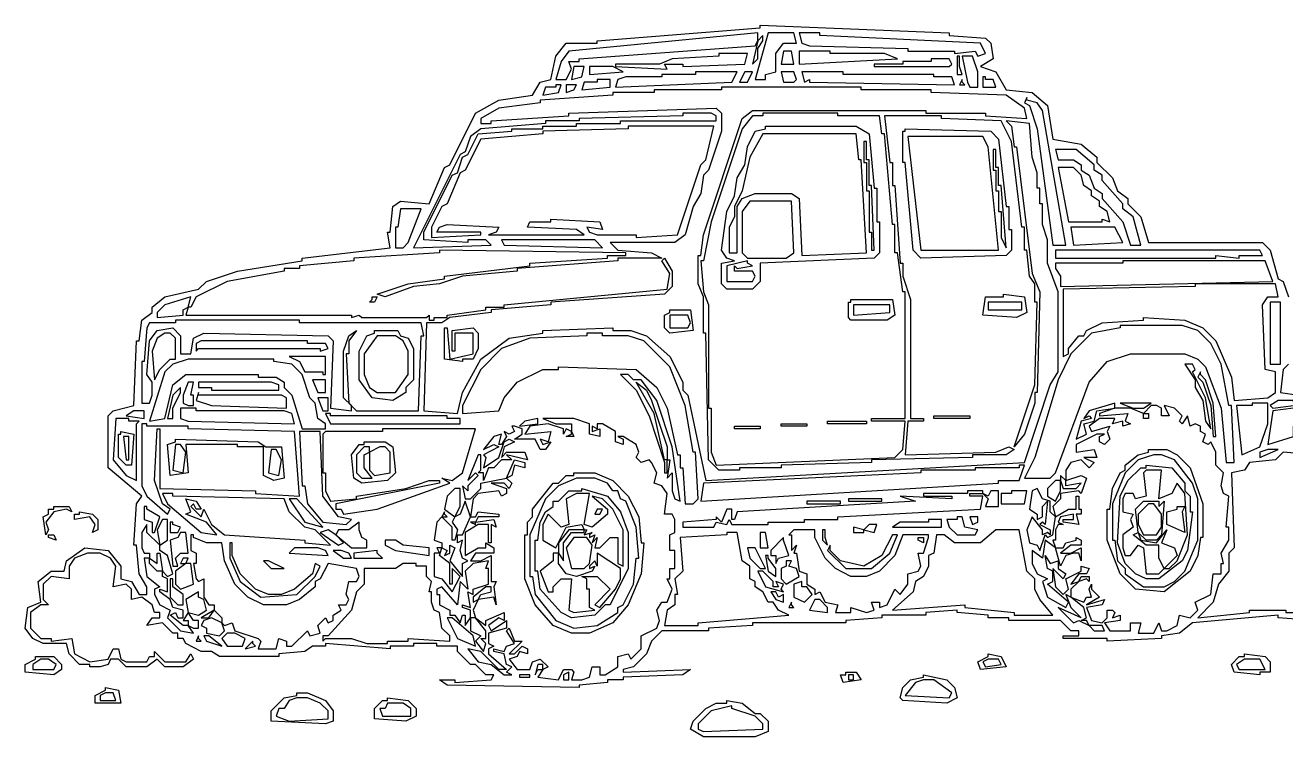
# Model space of a CAD drawing. Header units: millimetres. Extents: x 0 to 280, y 0 to 103.
# Drawn here: x 0 to 108.7, y 0.4 to 61.9 of the extents above; entities that cross this region are included whole.
import ezdxf

# ---------------------------------------------------------------- set-up
doc = ezdxf.new("R2010")
doc.units = ezdxf.units.MM
doc.layers.add('CAMISETA_4X4', color=7, linetype='CONTINUOUS')

msp = doc.modelspace()

# ---------------------------------------------------------------- linework, layer by layer
at = {"layer": 'CAMISETA_4X4', "color": 7}
for points in [[(111.196, 10.494), (108.07, 10.718), (108.07, 10.941), (100.702, 10.271), (99.585, 9.378), (98.022, 9.155), (98.022, 8.931), (93.333, 8.708), (93.333, 8.931), (89.537, 8.931), (89.537, 9.155), (90.877, 9.155), (90.877, 9.601), (90.207, 9.601), (89.314, 10.494), (84.848, 10.494), (84.848, 10.718), (83.062, 10.718), (83.062, 10.941), (80.383, 11.164), (80.383, 11.388), (77.703, 11.164), (77.703, 10.941), (73.907, 10.941), (73.907, 10.718), (70.781, 10.494), (70.781, 10.271), (62.743, 10.271), (62.743, 10.048), (58.947, 9.825), (58.947, 9.601), (54.928, 9.601), (54.035, 8.708), (53.589, 7.592), (52.472, 6.475), (51.579, 6.252), (51.579, 6.029), (57.384, 6.252), (56.715, 5.805), (51.579, 5.582), (51.579, 5.359), (50.239, 5.359), (50.239, 5.136), (47.783, 4.912), (47.783, 4.689), (36.396, 4.912), (35.726, 5.359), (37.065, 5.359), (37.065, 5.136), (40.191, 5.359), (40.415, 5.805), (39.745, 5.805), (38.852, 6.699), (38.405, 6.699), (37.289, 7.815), (37.289, 8.262), (35.502, 8.262), (35.502, 8.485), (33.493, 8.485), (33.493, 8.262), (31.483, 8.262), (31.483, 8.038), (25.901, 8.485), (25.901, 8.262), (24.785, 8.262), (24.115, 7.815), (21.882, 7.592), (21.882, 7.368), (16.746, 7.368), (16.077, 7.815), (15.183, 7.815), (13.844, 8.485), (13.62, 8.931), (13.174, 8.931), (13.174, 9.378), (12.727, 9.378), (11.834, 10.271), (10.494, 10.048), (10.941, 10.718), (11.611, 10.718), (11.611, 11.164), (11.164, 11.164), (10.941, 11.834), (10.048, 12.504), (9.155, 12.281), (9.155, 13.174), (8.708, 13.62), (7.592, 13.397), (7.815, 15.183), (7.368, 15.853), (6.475, 16.3), (5.359, 16.3), (4.242, 15.853), (3.796, 15.183), (3.796, 14.067), (2.233, 14.29), (1.563, 13.62), (1.563, 12.281), (2.01, 11.834), (1.34, 11.834), (0.447, 11.164), (0.447, 9.825), (1.34, 8.931), (2.233, 8.931), (2.233, 8.708), (4.019, 8.931), (4.242, 7.592), (5.582, 6.922), (7.145, 7.145), (7.592, 8.038), (8.038, 8.038), (8.262, 7.145), (8.708, 6.922), (10.494, 6.922), (10.718, 7.368), (11.164, 7.368), (11.164, 7.815), (12.057, 6.922), (13.844, 6.922), (14.29, 7.592), (14.514, 7.145), (13.62, 6.475), (12.057, 6.475), (11.388, 7.145), (10.494, 6.475), (8.708, 6.475), (8.038, 7.145), (7.368, 7.145), (7.145, 6.699), (6.475, 6.475), (5.582, 6.475), (5.582, 6.699), (4.689, 6.699), (3.796, 7.592), (3.573, 8.485), (1.563, 8.485), (0.67, 8.931), (0, 9.825), (0.223, 11.611), (1.34, 12.057), (1.116, 13.844), (2.233, 14.737), (3.349, 14.737), (3.573, 15.63), (5.136, 16.746), (7.145, 16.523), (8.262, 15.183), (8.262, 14.067), (9.155, 13.844), (9.825, 12.727), (10.494, 12.727), (10.494, 13.397), (9.825, 14.514), (9.601, 16.97), (9.378, 16.97), (9.601, 20.542), (10.048, 21.212), (7.145, 23.668), (7.145, 28.134), (7.592, 28.581), (9.378, 29.027), (9.601, 34.609), (9.825, 34.609), (10.048, 36.396), (10.941, 37.065), (10.941, 37.512), (12.057, 38.405), (14.96, 39.075), (15.63, 39.745), (18.309, 40.638), (23.892, 41.531), (23.892, 41.754), (31.483, 42.648), (31.26, 43.987), (31.483, 43.987), (31.707, 46.22), (32.376, 46.667), (34.833, 46.443), (36.172, 49.569), (36.619, 49.793), (38.852, 54.258), (40.861, 55.375), (43.764, 55.821), (44.434, 56.938), (45.327, 57.161), (45.774, 59.171), (46.667, 60.287), (49.346, 60.287), (49.346, 60.51), (63.413, 61.627), (63.413, 61.85), (79.713, 61.18), (79.713, 60.957), (82.839, 60.734), (83.285, 60.287), (83.509, 58.947), (82.392, 58.278), (83.732, 57.831), (84.625, 56.268), (86.858, 56.045), (88.198, 54.928), (88.644, 52.026), (91.1, 51.579), (92.44, 50.463), (92.44, 50.016), (93.78, 48.676), (94.226, 47.56), (95.12, 46.89), (95.12, 46.443), (96.236, 45.327), (96.906, 43.094), (106.73, 43.094), (107.4, 42.424), (108.07, 39.968), (108.517, 39.745), (108.963, 38.405)], [(108.963, 32.6), (108.517, 32.153), (108.293, 30.144), (109.856, 29.92)], [(111.196, 24.785), (108.517, 25.008), (107.847, 24.338), (105.614, 24.115), (105.167, 23.445), (104.051, 23.222), (104.274, 16.746), (103.828, 16.3), (103.828, 14.737), (102.935, 13.62), (102.488, 12.057), (101.148, 10.718), (105.614, 11.164), (105.614, 11.388), (108.74, 11.388), (108.74, 11.164), (110.303, 11.164)]]:
    msp.add_lwpolyline(points, dxfattribs=at)
for points in [[(63.19, 61.18), (46.89, 59.617), (46.22, 58.724), (45.774, 57.161), (46.667, 57.161), (47.113, 58.054), (46.89, 58.724), (47.783, 58.724), (47.783, 58.947), (62.967, 60.064), (63.19, 60.51)], [(63.636, 60.957), (63.19, 60.51), (62.743, 58.501), (63.19, 58.947), (63.19, 59.841), (63.636, 60.51)], [(64.083, 61.18), (62.967, 57.161), (63.86, 57.161), (63.86, 57.608), (64.753, 57.831), (64.753, 59.394), (65.423, 60.287), (66.539, 60.287), (66.316, 61.18)], [(66.762, 61.18), (66.986, 60.287), (67.656, 60.064), (76.14, 59.841), (76.14, 59.617), (80.159, 59.617), (80.159, 59.394), (81.946, 59.617), (82.169, 59.171), (82.839, 59.394), (82.392, 60.287), (68.549, 60.957), (68.549, 61.18)], [(59.841, 59.394), (59.841, 59.171), (55.821, 58.947), (54.705, 58.501), (50.909, 58.501), (50.909, 58.278), (55.375, 58.054), (55.152, 58.501), (56.715, 58.501), (56.715, 58.278), (62.073, 58.501), (62.297, 59.394)], [(65.423, 59.617), (65.199, 58.501), (66.316, 58.501), (66.093, 59.617)], [(66.762, 59.617), (66.762, 58.501), (75.247, 58.947), (74.131, 59.394), (69.442, 59.394), (69.442, 59.617)], [(78.15, 58.947), (78.15, 58.724), (75.694, 58.724), (75.694, 58.501), (73.238, 58.501), (73.238, 58.278), (79.713, 58.278), (79.936, 58.501), (79.713, 58.947)], [(80.606, 59.171), (80.383, 59.171), (80.383, 57.608), (80.829, 57.608), (80.606, 58.278)], [(80.829, 59.171), (81.276, 56.938), (81.499, 56.491), (82.169, 56.491), (82.169, 57.831), (81.722, 59.171)], [(47.337, 58.278), (47.113, 57.161), (48.006, 57.384), (48.23, 58.278)], [(48.676, 58.278), (48.676, 57.608), (51.579, 57.831), (50.686, 58.278)], [(57.831, 57.831), (57.831, 57.608), (54.928, 57.608), (54.928, 57.384), (51.802, 57.384), (51.132, 57.161), (50.909, 56.491), (60.957, 56.938), (61.404, 57.831)], [(62.073, 57.831), (61.627, 56.938), (62.297, 56.938), (62.743, 57.831)], [(65.199, 57.831), (65.423, 56.938), (66.316, 56.938), (66.539, 57.161), (66.316, 57.831)], [(66.986, 57.831), (67.209, 56.938), (67.656, 57.161), (67.656, 56.938), (80.159, 56.715), (79.936, 57.384), (78.373, 57.384), (78.373, 57.608), (70.558, 57.608), (70.558, 57.831)], [(45.774, 56.715), (45.774, 56.491), (44.88, 56.491), (44.657, 55.821), (45.997, 56.045), (46.22, 56.715)], [(46.667, 56.715), (46.667, 56.045), (47.337, 56.268), (47.56, 56.715)], [(49.346, 57.161), (49.346, 56.938), (48.23, 56.938), (48.006, 56.268), (50.463, 56.491), (50.463, 57.161)], [(80.829, 57.161), (80.606, 56.715), (81.053, 56.715), (80.829, 56.938)], [(82.839, 57.384), (82.616, 57.384), (82.616, 56.491), (83.732, 56.491), (83.509, 57.161), (82.839, 57.161)], [(60.064, 56.491), (60.064, 56.268), (54.258, 56.268), (54.258, 56.045), (50.686, 56.045), (50.686, 55.821), (44.434, 55.375), (44.434, 55.152), (40.861, 54.705), (39.298, 53.812), (39.298, 53.365), (40.191, 53.365), (40.191, 53.589), (46.89, 54.035), (46.89, 54.258), (59.617, 54.705), (60.064, 54.258), (60.064, 52.695), (58.947, 49.346), (58.501, 48.9), (58.278, 47.337), (57.608, 46.22), (56.938, 43.764), (56.045, 43.094), (50.463, 43.094), (51.132, 42.424), (54.035, 42.201), (54.928, 41.754), (51.132, 41.754), (51.132, 41.531), (42.424, 40.861), (42.424, 40.638), (37.735, 40.191), (35.726, 39.522), (33.493, 39.298), (31.037, 38.405), (30.367, 38.628), (33.046, 39.522), (36.172, 39.968), (36.172, 40.191), (43.541, 41.085), (43.541, 41.308), (50.239, 41.754), (50.239, 41.978), (51.802, 41.978), (51.802, 42.201), (35.726, 42.424), (35.726, 42.201), (28.357, 41.754), (28.357, 41.531), (23.668, 41.085), (23.668, 40.861), (22.329, 40.861), (22.329, 40.638), (17.416, 39.745), (14.737, 38.405), (14.29, 37.512), (14.067, 37.512), (14.29, 38.405), (12.057, 37.735), (11.388, 37.065), (11.388, 36.619), (13.62, 36.842), (13.62, 37.289), (14.067, 37.512), (13.844, 36.842), (28.134, 36.842), (28.134, 36.619), (28.804, 36.842), (29.027, 36.619), (34.609, 36.619), (34.833, 36.842), (34.833, 36.396), (35.279, 36.396), (35.279, 36.619), (36.396, 36.619), (36.396, 36.842), (39.745, 37.289), (39.745, 37.512), (41.308, 37.512), (41.308, 37.735), (55.375, 39.075), (55.598, 40.415), (54.928, 41.531), (55.152, 41.754), (55.821, 40.638), (55.821, 39.298), (55.152, 38.628), (45.327, 37.959), (45.327, 37.735), (40.191, 37.289), (40.191, 37.065), (36.619, 36.619), (35.949, 36.172), (34.609, 36.172), (34.386, 28.581), (37.289, 28.357), (37.735, 30.144), (39.298, 33.046), (41.754, 34.833), (44.657, 35.279), (44.657, 35.502), (50.686, 35.726), (50.686, 35.502), (52.249, 35.502), (53.589, 35.056), (55.598, 33.27), (56.715, 31.037), (56.715, 30.367), (57.161, 29.92), (58.724, 22.552), (86.188, 24.115), (88.421, 30.813), (89.091, 31.93), (89.091, 38.852), (88.198, 41.308), (88.198, 43.317), (87.751, 44.657), (87.751, 46.443), (87.528, 46.443), (87.528, 47.783), (87.305, 47.783), (87.305, 49.123), (86.858, 50.463), (86.635, 53.365), (84.625, 53.589), (85.072, 53.142), (85.295, 51.356), (85.518, 51.356), (86.858, 40.415), (87.528, 38.852), (87.305, 30.144), (87.081, 30.144), (87.081, 29.25), (86.188, 26.571), (85.295, 25.455), (87.081, 30.813), (87.305, 37.959), (87.081, 37.959), (87.081, 39.522), (86.635, 40.191), (86.411, 42.424), (86.188, 42.424), (86.188, 44.434), (85.965, 44.434), (85.072, 51.802), (84.179, 53.589), (79.043, 53.812), (79.043, 54.035), (74.131, 54.035), (74.577, 50.016), (74.801, 50.016), (74.801, 48.006), (75.024, 48.006), (75.47, 41.308), (75.694, 41.308), (75.694, 40.191), (76.364, 38.182), (76.364, 27.911), (77.48, 27.911), (77.48, 27.687), (76.14, 27.687), (75.917, 24.785), (83.732, 25.008), (84.848, 25.455), (85.295, 25.231), (84.625, 24.785), (81.722, 24.785), (81.722, 24.561), (73.014, 24.338), (73.014, 24.115), (65.199, 23.892), (65.199, 23.668), (61.627, 23.668), (61.627, 23.445), (59.841, 23.445), (58.947, 24.338), (58.724, 35.279), (58.501, 35.279), (58.501, 38.405), (58.054, 39.522), (58.054, 41.978), (58.278, 41.978), (58.501, 43.764), (61.85, 53.812), (62.743, 54.482), (77.703, 54.482), (77.703, 54.258), (82.839, 54.258), (82.839, 54.035), (86.411, 53.812), (86.188, 54.705), (84.625, 55.821), (78.15, 56.045), (78.15, 56.268), (72.121, 56.268), (72.121, 56.491)], [(86.411, 55.598), (86.188, 55.152), (86.635, 54.928), (87.305, 52.919), (88.644, 42.871), (89.761, 42.871), (87.751, 54.482), (87.305, 55.152), (86.411, 55.375)], [(56.715, 54.258), (56.715, 54.035), (47.783, 53.812), (47.783, 53.589), (44.88, 53.589), (44.88, 53.365), (39.298, 52.919), (38.405, 52.249), (37.959, 50.909), (37.512, 50.686), (33.493, 42.648), (40.191, 42.871), (39.745, 43.317), (38.182, 43.317), (38.182, 43.094), (34.386, 43.317), (34.386, 43.987), (36.842, 48.9), (37.289, 49.123), (37.735, 50.463), (38.182, 50.686), (39.075, 52.472), (41.978, 52.695), (41.978, 52.919), (44.657, 52.919), (44.657, 53.142), (47.56, 53.142), (47.56, 53.365), (51.356, 53.365), (51.356, 53.589), (59.617, 53.589), (59.617, 54.035), (59.171, 54.258)], [(63.636, 54.258), (63.636, 54.035), (62.743, 54.035), (61.85, 52.919), (59.171, 44.88), (58.501, 41.531), (58.278, 41.531), (58.501, 38.852), (58.947, 37.735), (58.947, 28.804), (59.171, 28.804), (59.171, 25.008), (59.617, 23.892), (75.024, 24.561), (75.694, 25.231), (75.917, 27.687), (73.014, 27.687), (73.014, 27.911), (75.917, 27.911), (75.917, 38.852), (75.694, 38.852), (75.247, 42.201), (75.024, 42.201), (75.024, 44.657), (74.801, 44.657), (74.131, 52.472), (73.907, 52.472), (73.684, 54.035), (70.112, 54.035), (70.112, 54.258)], [(52.026, 53.142), (52.026, 52.919), (44.657, 52.695), (44.657, 52.472), (39.298, 52.026), (37.959, 49.346), (37.512, 49.123), (36.396, 46.443), (35.949, 46.22), (35.056, 44.434), (35.056, 43.541), (39.298, 43.764), (39.298, 43.987), (35.502, 43.987), (35.726, 44.434), (36.396, 44.657), (40.861, 44.434), (40.638, 43.987), (39.968, 43.764), (48.23, 43.764), (47.56, 44.211), (43.317, 44.434), (43.541, 44.88), (45.327, 44.88), (45.327, 45.104), (49.569, 44.88), (49.793, 44.211), (48.453, 44.434), (48.676, 43.987), (49.346, 43.764), (52.695, 43.764), (52.695, 43.541), (56.268, 43.764), (58.278, 49.793), (58.724, 50.239), (59.394, 53.142)], [(63.86, 53.142), (71.675, 53.142), (72.791, 52.472), (73.238, 47.783), (73.461, 47.783), (73.461, 44.88), (73.684, 44.88), (73.684, 42.201), (73.238, 41.754), (63.413, 41.308), (63.413, 39.745), (62.743, 39.075), (60.51, 39.075), (60.064, 39.522), (60.064, 41.308), (61.18, 41.531), (60.51, 41.754), (60.064, 42.424), (60.51, 45.774), (61.18, 47.113), (61.404, 48.676), (62.073, 49.793), (62.297, 51.356), (62.967, 52.695), (63.86, 52.919)], [(63.636, 52.472), (62.52, 50.463), (61.85, 47.56), (61.18, 46.22), (61.18, 45.327), (60.734, 44.434), (60.734, 42.201), (61.404, 42.201), (61.404, 46.22), (61.85, 46.89), (62.967, 47.337), (66.093, 47.337), (66.762, 46.89), (66.986, 41.978), (72.568, 42.201), (72.121, 50.239), (71.898, 50.239), (71.675, 52.472)], [(75.917, 52.919), (83.285, 52.695), (83.955, 52.026), (84.625, 46.22), (84.848, 46.22), (84.848, 44.211), (85.072, 44.211), (85.072, 42.424), (84.625, 41.978), (77.257, 41.754), (76.587, 42.424), (75.917, 50.016), (75.694, 50.016), (75.694, 52.695), (75.917, 52.695)], [(76.14, 52.249), (77.257, 42.424), (83.955, 42.424), (83.062, 51.356), (82.616, 52.249)], [(72.568, 51.802), (72.344, 51.802), (72.344, 50.016), (72.568, 50.016), (72.568, 47.56), (72.791, 47.56), (72.791, 43.987), (73.014, 43.987), (73.014, 42.424), (73.238, 42.424), (73.014, 48.006), (72.791, 48.006), (72.791, 50.239), (72.568, 50.239)], [(83.732, 51.132), (83.509, 51.132), (83.509, 49.346), (83.732, 49.346), (83.732, 47.56), (83.955, 47.56), (83.955, 45.774), (84.179, 45.774), (84.179, 43.541), (84.625, 42.648), (84.179, 48.006), (83.955, 48.006), (83.955, 49.569), (83.732, 49.569)], [(88.868, 51.132), (89.091, 50.239), (90.431, 50.239), (91.1, 49.793), (91.1, 49.346), (91.77, 48.9), (92.217, 47.783), (92.887, 47.337), (92.887, 46.89), (94.673, 44.88), (95.343, 42.871), (96.236, 42.871), (95.566, 45.327), (94.673, 45.997), (94.673, 46.443), (92.887, 48.453), (92.887, 48.9), (92.217, 49.346), (92.217, 49.793), (90.654, 51.132)], [(89.091, 49.569), (89.984, 44.88), (92.887, 44.88), (92.887, 45.104), (93.557, 44.88), (93.333, 45.774), (92.663, 46.22), (92.663, 46.667), (91.994, 47.113), (91.994, 47.56), (91.324, 48.006), (91.1, 48.9), (90.431, 49.569)], [(32.376, 45.997), (32.153, 44.434), (31.93, 44.434), (31.93, 42.648), (32.6, 42.648), (33.046, 43.094), (34.163, 45.997)], [(62.52, 46.667), (61.85, 45.774), (61.85, 42.201), (62.297, 41.754), (65.646, 41.754), (66.316, 42.201), (66.093, 46.667)], [(90.207, 44.434), (90.431, 42.871), (94.673, 43.094), (94.003, 44.434)], [(41.085, 43.317), (41.308, 42.871), (49.793, 42.648), (49.123, 43.317)], [(88.868, 42.424), (88.868, 41.754), (102.711, 41.754), (102.711, 41.978), (104.721, 41.754), (104.721, 41.978), (106.73, 41.978), (106.507, 42.424)], [(62.297, 41.531), (60.51, 41.085), (60.51, 39.745), (62.743, 39.745), (62.967, 40.191), (62.743, 40.638), (61.18, 40.638), (61.18, 41.085), (61.404, 40.861), (62.743, 41.085), (62.297, 41.308)], [(94.673, 41.531), (94.673, 41.308), (88.868, 41.308), (88.868, 40.861), (89.314, 40.191), (89.314, 39.298), (107.624, 39.745), (106.954, 41.531)], [(100.925, 39.522), (100.925, 39.298), (89.537, 39.075), (89.537, 33.27), (89.984, 33.493), (89.984, 33.939), (90.877, 35.056), (91.324, 35.056), (91.547, 35.502), (92.887, 36.172), (96.459, 36.396), (96.459, 36.619), (100.032, 36.396), (101.595, 35.726), (102.711, 34.609), (104.051, 31.483), (104.274, 29.474), (107.177, 29.697), (107.847, 30.144), (107.847, 31.93), (106.954, 32.153), (106.73, 37.735), (107.177, 38.405), (108.07, 38.405), (107.847, 39.522)], [(29.92, 38.405), (30.367, 38.405), (30.144, 37.959), (29.697, 37.959), (29.92, 38.182)], [(71.228, 38.182), (74.801, 38.182), (75.024, 36.842), (74.354, 36.396), (71.228, 36.396), (71.005, 36.619), (71.005, 37.959), (71.228, 37.959)], [(84.402, 38.628), (86.188, 38.405), (86.411, 37.065), (85.518, 36.619), (82.616, 36.842), (82.839, 38.405), (84.402, 38.405)], [(55.598, 37.289), (57.384, 37.289), (57.608, 35.502), (55.598, 35.279), (55.152, 35.726), (55.152, 36.842), (55.598, 37.065)], [(71.451, 37.735), (71.451, 36.842), (74.577, 37.065), (74.577, 37.735)], [(83.062, 37.959), (83.062, 37.289), (85.965, 37.289), (85.965, 37.959)], [(107.4, 37.959), (107.4, 32.6), (108.293, 32.6), (108.293, 37.959)], [(12.951, 36.396), (12.951, 36.172), (10.718, 36.172), (10.494, 35.726), (10.271, 32.823), (10.048, 32.823), (10.048, 29.25), (10.718, 29.25), (10.941, 29.92), (10.941, 31.037), (10.494, 31.707), (10.718, 34.609), (11.388, 35.502), (12.727, 35.726), (13.397, 35.056), (13.397, 33.493), (14.29, 33.493), (14.514, 34.833), (15.407, 35.279), (26.124, 35.056), (26.571, 34.609), (26.348, 28.804), (28.134, 28.581), (28.134, 29.027), (27.464, 29.697), (27.464, 33.716), (27.911, 35.056), (28.581, 35.502), (27.911, 34.609), (27.911, 33.493), (27.687, 33.493), (27.911, 29.25), (28.581, 28.581), (33.939, 28.581), (34.163, 35.056), (34.386, 35.056), (34.163, 36.172), (23.668, 36.172), (23.668, 36.396)], [(55.598, 36.842), (55.598, 35.726), (57.161, 35.726), (57.384, 36.172), (57.161, 36.842)], [(94.45, 35.949), (94.45, 35.726), (91.994, 35.279), (90.207, 33.493), (89.091, 31.26), (87.081, 24.561), (86.188, 22.775), (88.421, 22.775), (88.868, 23.222), (91.77, 31.037), (93.333, 32.823), (95.343, 33.493), (100.032, 33.493), (101.148, 33.046), (101.818, 32.376), (103.158, 28.804), (103.604, 24.115), (104.274, 24.115), (104.051, 29.027), (103.828, 29.027), (103.158, 32.6), (102.265, 34.386), (101.148, 35.502), (99.809, 35.949)], [(12.057, 35.279), (11.388, 34.833), (10.941, 33.716), (11.164, 31.26), (11.611, 32.153), (12.504, 33.046), (12.951, 33.046), (12.951, 34.833), (12.504, 35.279)], [(30.144, 35.502), (32.153, 35.502), (32.376, 35.056), (33.046, 34.833), (33.493, 33.939), (33.493, 31.26), (32.823, 30.59), (32.823, 30.144), (31.707, 29.474), (29.92, 29.697), (28.804, 31.26), (28.804, 33.716), (29.474, 35.056), (30.144, 35.279)], [(30.367, 35.056), (29.25, 33.493), (29.25, 31.707), (29.697, 30.59), (30.367, 30.144), (31.93, 30.144), (33.046, 31.707), (33.046, 33.716), (32.6, 34.609), (31.93, 35.056)], [(36.172, 35.726), (36.396, 35.726), (36.619, 33.046), (38.628, 33.493), (38.628, 35.279), (37.065, 35.279), (37.065, 33.716), (36.842, 33.716), (36.842, 35.502), (38.628, 35.726), (39.075, 35.279), (39.075, 33.939), (38.628, 33.046), (37.735, 33.046), (37.735, 32.823), (36.172, 33.046)], [(48.453, 35.279), (48.453, 35.056), (43.541, 34.833), (41.085, 33.939), (39.298, 32.153), (37.735, 29.027), (37.735, 28.357), (40.861, 28.581), (41.308, 29.697), (42.424, 31.037), (44.657, 32.153), (45.997, 32.153), (45.997, 32.376), (52.695, 32.153), (54.482, 30.59), (55.375, 28.804), (56.268, 24.785), (56.491, 24.785), (56.491, 23.668), (56.715, 23.668), (56.938, 20.542), (57.608, 20.542), (58.054, 20.989), (57.831, 25.008), (57.608, 25.008), (56.938, 29.027), (55.598, 32.376), (53.365, 34.609), (52.026, 35.056), (49.793, 35.056), (49.793, 35.279)], [(15.183, 34.609), (14.737, 34.386), (14.737, 33.716), (14.96, 33.939), (25.455, 33.939), (25.455, 33.716), (26.124, 33.939), (25.901, 34.386), (24.338, 34.386), (24.338, 34.609)], [(14.067, 33.046), (12.727, 32.6), (12.057, 31.93), (10.718, 27.687), (12.057, 27.911), (12.727, 30.813), (13.844, 31.707), (20.096, 31.707), (20.096, 31.483), (21.659, 31.483), (22.329, 31.037), (22.329, 30.59), (22.998, 29.92), (23.892, 27.018), (25.901, 27.018), (25.901, 27.464), (25.231, 27.911), (25.008, 29.25), (24.561, 29.697), (23.892, 31.707), (22.998, 32.6), (21.435, 32.823), (21.435, 33.046)], [(22.775, 33.27), (23.668, 32.823), (24.115, 31.93), (25.678, 31.93), (25.678, 31.707), (25.901, 31.707), (25.901, 33.27)], [(51.356, 31.707), (52.695, 30.367), (53.812, 28.134), (55.152, 24.115), (55.152, 23.222), (55.375, 23.222), (55.375, 24.338), (55.152, 24.338), (54.258, 28.357), (52.695, 31.037), (53.589, 30.367), (54.035, 29.474), (55.375, 25.455), (55.375, 24.338), (55.598, 24.338), (55.375, 22.775), (55.821, 23.222), (55.821, 21.659), (56.045, 20.989), (56.491, 20.766), (55.821, 25.455), (54.482, 29.474), (53.142, 31.26), (52.472, 31.26), (52.026, 31.707)], [(100.032, 32.6), (100.925, 31.26), (100.925, 30.59), (101.595, 29.474), (101.818, 27.687), (102.265, 27.018), (101.818, 29.697), (100.702, 31.93), (100.925, 32.153), (100.702, 32.6)], [(101.372, 31.93), (101.148, 31.483), (101.595, 31.037), (102.265, 29.027), (102.488, 26.348), (102.711, 26.348), (102.488, 29.25), (101.818, 31.26), (101.372, 31.707)], [(13.397, 30.59), (12.727, 29.92), (12.281, 27.911), (12.727, 27.911), (12.727, 28.804), (13.397, 30.144)], [(14.067, 31.037), (13.62, 29.92), (13.62, 29.25), (14.067, 29.027), (14.514, 29.027), (14.514, 29.92), (14.29, 29.92), (14.514, 31.037)], [(14.96, 31.037), (14.96, 30.59), (16.077, 30.59), (16.077, 30.367), (21.882, 30.367), (21.882, 30.813), (21.212, 31.037)], [(24.785, 31.26), (25.231, 30.144), (25.901, 30.144), (25.901, 31.26)], [(14.96, 30.144), (14.737, 29.474), (16.077, 29.027), (22.552, 28.804), (22.552, 29.697), (22.105, 29.92), (14.96, 29.92)], [(25.231, 29.697), (25.678, 28.581), (26.124, 28.581), (26.124, 29.697)], [(108.07, 29.474), (107.4, 29.027), (107.624, 28.804), (109.41, 29.027), (109.41, 28.804), (107.624, 28.581), (107.177, 25.678), (109.41, 26.348), (109.41, 27.241), (109.633, 27.241), (109.41, 29.474)], [(9.378, 28.581), (8.708, 28.134), (10.271, 27.911), (10.271, 28.581)], [(13.397, 28.804), (13.397, 27.911), (14.067, 27.687), (23.222, 27.464), (22.998, 28.357), (22.329, 28.581), (14.737, 28.581), (14.737, 28.804)], [(25.901, 28.357), (26.348, 27.464), (37.512, 27.464), (37.512, 27.911), (36.396, 27.911), (36.396, 28.134), (26.348, 28.134), (26.348, 28.357)], [(97.129, 29.027), (96.459, 28.357), (95.343, 28.804), (94.003, 28.804), (92.663, 28.357), (92.663, 28.134), (95.12, 28.357), (94.896, 27.687), (95.343, 27.464), (94.673, 27.241), (94.673, 27.687), (93.78, 27.464), (94.003, 27.911), (92.663, 27.911), (91.77, 27.241), (91.994, 26.794), (93.557, 27.241), (93.333, 26.794), (93.557, 26.124), (93.11, 25.678), (92.663, 25.901), (92.663, 26.348), (93.11, 26.571), (92.44, 26.571), (90.654, 25.678), (90.654, 25.008), (92.217, 25.231), (92.44, 24.561), (91.324, 24.561), (92.217, 24.115), (91.77, 23.668), (91.1, 24.338), (90.207, 24.115), (89.761, 23.445), (89.761, 22.552), (89.314, 22.998), (89.314, 22.552), (88.868, 22.552), (88.198, 21.882), (88.198, 21.212), (88.868, 20.766), (89.314, 21.659), (89.314, 22.552), (89.537, 21.882), (90.654, 21.882), (91.1, 22.329), (89.761, 22.105), (89.761, 22.552), (91.1, 22.998), (91.547, 22.775), (91.1, 21.435), (90.877, 21.659), (89.314, 21.435), (89.314, 20.989), (88.644, 20.319), (88.868, 19.426), (88.421, 19.872), (88.421, 20.766), (87.751, 20.989), (87.305, 21.882), (86.858, 21.659), (86.635, 20.096), (87.305, 19.649), (87.305, 19.203), (87.751, 19.426), (87.751, 20.319), (88.198, 20.766), (87.974, 18.756), (87.751, 18.979), (87.528, 18.756), (88.421, 18.309), (88.421, 17.863), (88.198, 18.086), (87.751, 17.863), (87.751, 18.309), (86.858, 19.426), (86.411, 18.309), (86.635, 17.193), (87.305, 16.97), (87.528, 16.523), (87.974, 17.863), (88.198, 17.64), (88.644, 17.863), (88.868, 19.426), (89.984, 20.096), (90.654, 20.096), (90.654, 21.212), (90.877, 21.212), (90.877, 20.096), (91.1, 20.096), (91.1, 19.649), (90.654, 19.649), (90.877, 18.756), (89.537, 18.979), (89.537, 19.203), (90.431, 19.203), (90.431, 19.649), (89.314, 19.426), (89.091, 18.979), (89.537, 18.756), (89.091, 18.756), (88.868, 18.309), (88.868, 17.416), (88.644, 17.416), (88.868, 16.746), (87.974, 17.416), (87.751, 15.853), (86.858, 16.523), (86.858, 15.407), (87.305, 14.514), (88.198, 14.067), (87.751, 13.844), (88.198, 12.504), (89.761, 11.611), (89.984, 12.057), (88.198, 13.62), (88.644, 13.844), (88.644, 14.737), (88.198, 14.96), (87.974, 16.077), (88.421, 15.407), (89.091, 15.63), (89.091, 14.96), (89.761, 14.514), (89.537, 14.067), (88.644, 14.96), (88.868, 13.397), (89.537, 12.727), (89.984, 13.174), (89.761, 14.067), (91.1, 14.737), (91.1, 15.183), (91.77, 14.96), (91.547, 14.514), (90.877, 14.514), (90.207, 13.62), (90.877, 13.844), (91.1, 14.29), (91.77, 14.29), (91.77, 13.844), (91.547, 14.067), (90.877, 13.844), (90.207, 13.174), (90.207, 12.504), (89.761, 12.727), (90.207, 11.611), (91.1, 10.718), (89.091, 11.611), (90.431, 10.271), (90.877, 10.494), (91.77, 10.048), (91.547, 10.494), (91.1, 10.494), (91.547, 10.718), (91.324, 11.611), (90.207, 12.504), (91.324, 12.057), (91.547, 12.504), (91.994, 12.504), (91.77, 13.174), (91.994, 13.62), (91.994, 13.174), (92.663, 12.504), (91.547, 11.834), (93.11, 12.281), (92.887, 11.834), (91.547, 11.611), (91.994, 10.494), (92.887, 10.271), (93.333, 10.718), (93.333, 11.388), (93.78, 11.388), (94.003, 11.164), (93.78, 10.718), (94.45, 10.941), (94.45, 10.494), (93.11, 10.271), (93.557, 9.601), (95.343, 9.601), (95.343, 10.271), (96.236, 10.271), (96.013, 9.378), (97.352, 9.378), (97.799, 10.271), (98.022, 9.601), (98.469, 9.601), (99.362, 10.048), (99.585, 10.941), (100.478, 10.718), (101.148, 11.388), (100.925, 12.057), (102.265, 12.727), (102.488, 14.514), (103.158, 14.514), (103.158, 15.407), (103.381, 15.407), (103.158, 16.3), (103.828, 17.416), (103.828, 18.533), (103.604, 18.533), (103.828, 21.212), (103.381, 21.435), (103.158, 22.105), (103.381, 23.222), (102.711, 23.892), (102.711, 25.008), (102.265, 25.901), (102.041, 25.678), (101.595, 25.901), (101.818, 26.571), (101.372, 26.794), (101.372, 27.241), (100.925, 27.464), (100.478, 27.241), (100.255, 28.134), (99.809, 27.464), (99.585, 27.687), (99.809, 28.134), (99.139, 28.804), (98.246, 29.027), (98.692, 28.134), (98.022, 28.134), (98.022, 28.804), (97.576, 29.027)], [(94.003, 29.25), (91.77, 28.581), (91.324, 27.911), (91.77, 28.134), (91.994, 27.911), (91.1, 27.687), (90.654, 26.124), (91.547, 26.571), (91.324, 27.464), (92.217, 27.687), (92.44, 28.581), (94.003, 28.804)], [(94.45, 29.25), (95.566, 28.804), (96.459, 28.804), (97.129, 29.25)], [(96.459, 28.357), (96.906, 28.357), (96.906, 27.911), (96.459, 27.911)], [(105.837, 29.25), (105.837, 29.027), (104.498, 29.027), (104.944, 24.785), (106.507, 25.455), (107.177, 27.464), (107.177, 29.25)], [(7.815, 27.911), (7.592, 24.338), (8.708, 22.998), (9.601, 22.552), (9.601, 27.464), (9.825, 27.687), (8.931, 27.687), (8.931, 27.911)], [(10.048, 27.464), (10.048, 22.105), (10.494, 21.212), (12.281, 19.649), (12.504, 20.096), (11.834, 20.542), (11.164, 22.552), (11.388, 27.018), (11.611, 27.018), (11.611, 21.882), (19.872, 21.659), (19.872, 21.435), (23.668, 21.212), (23.222, 26.794), (14.067, 27.018), (14.067, 27.241), (10.494, 27.241), (10.494, 27.464)], [(44.657, 27.911), (45.774, 27.464), (47.113, 27.464), (47.113, 26.794), (46.667, 27.018), (46.443, 26.571), (46.443, 27.018), (45.104, 27.464), (43.541, 27.241), (43.094, 26.571), (45.327, 26.794), (45.104, 25.901), (44.434, 26.124), (44.657, 25.678), (45.327, 25.901), (44.88, 25.231), (44.434, 25.231), (43.987, 26.124), (42.201, 26.124), (42.871, 26.571), (42.871, 27.018), (42.201, 27.241), (41.978, 27.241), (42.201, 26.794), (41.754, 26.571), (41.308, 26.794), (41.531, 26.348), (41.085, 25.678), (40.861, 25.678), (41.085, 26.571), (40.415, 26.348), (39.522, 25.231), (40.415, 25.678), (40.861, 25.455), (39.522, 24.785), (39.745, 24.561), (39.522, 23.668), (40.861, 24.561), (41.308, 25.901), (41.754, 26.124), (42.201, 25.901), (41.308, 25.455), (41.085, 24.561), (41.531, 25.008), (43.094, 25.008), (43.317, 24.338), (41.531, 24.785), (41.978, 24.338), (41.085, 24.338), (40.415, 23.668), (39.968, 23.668), (39.522, 22.552), (39.522, 23.222), (39.075, 23.222), (39.298, 23.445), (39.298, 24.785), (39.075, 24.785), (38.182, 22.552), (38.852, 23.222), (39.075, 22.998), (38.182, 22.105), (38.182, 21.659), (37.735, 22.105), (37.959, 20.989), (38.405, 20.989), (39.298, 21.882), (39.298, 22.329), (41.531, 22.775), (42.201, 24.338), (43.094, 24.115), (43.094, 23.668), (42.201, 23.892), (41.978, 22.998), (41.531, 22.775), (41.978, 22.329), (41.754, 21.882), (41.308, 22.329), (40.191, 22.329), (41.531, 21.882), (41.531, 21.435), (41.085, 21.212), (40.861, 21.659), (39.075, 21.435), (38.628, 20.989), (38.405, 19.426), (37.959, 20.766), (37.512, 19.649), (37.065, 19.426), (37.512, 20.319), (37.512, 21.882), (37.065, 21.882), (36.396, 21.212), (36.172, 20.096), (37.065, 19.426), (36.842, 18.979), (37.289, 18.309), (37.065, 17.416), (36.842, 17.416), (36.842, 18.533), (35.949, 19.426), (35.502, 18.979), (35.279, 17.416), (35.949, 17.193), (35.949, 16.746), (35.502, 16.746), (35.726, 16.3), (35.279, 16.3), (35.279, 14.29), (35.949, 14.067), (36.842, 12.951), (37.512, 14.29), (36.842, 14.96), (36.842, 13.62), (36.619, 13.62), (36.619, 15.407), (35.726, 16.077), (35.949, 16.746), (36.396, 16.523), (36.172, 16.077), (36.619, 16.3), (36.619, 16.97), (37.065, 16.746), (36.619, 15.63), (37.735, 14.29), (37.735, 15.407), (38.182, 15.63), (37.735, 15.853), (37.512, 16.523), (37.735, 17.416), (37.289, 17.193), (37.289, 17.863), (37.735, 17.863), (38.405, 19.426), (38.852, 19.426), (39.075, 19.872), (40.861, 19.649), (40.861, 19.426), (39.075, 19.426), (38.852, 18.979), (38.405, 18.979), (38.852, 18.756), (38.852, 18.979), (40.415, 19.203), (40.638, 18.533), (40.191, 18.756), (40.191, 17.193), (39.968, 17.193), (39.968, 18.756), (39.075, 18.756), (37.959, 18.086), (37.959, 16.077), (39.075, 16.746), (39.745, 16.746), (39.745, 17.193), (40.415, 16.746), (40.415, 16.3), (38.852, 16.3), (38.405, 15.63), (39.298, 15.63), (40.191, 16.077), (40.191, 13.844), (40.638, 13.844), (40.415, 13.397), (40.638, 11.834), (40.415, 12.504), (39.075, 12.281), (39.298, 12.727), (40.191, 12.951), (40.191, 13.397), (39.745, 13.397), (38.628, 12.504), (38.628, 12.057), (39.075, 12.281), (38.628, 11.388), (38.852, 10.718), (38.405, 10.718), (38.405, 11.388), (37.735, 11.611), (37.735, 11.834), (38.405, 11.611), (38.182, 12.951), (38.628, 12.727), (38.628, 13.174), (39.968, 13.62), (39.968, 14.96), (39.745, 14.96), (39.968, 15.63), (38.628, 15.407), (37.959, 14.737), (38.182, 13.174), (37.512, 13.844), (37.289, 11.834), (35.949, 13.397), (35.502, 13.174), (35.502, 12.727), (35.726, 12.727), (35.726, 11.834), (36.619, 11.388), (36.619, 10.941), (37.065, 10.941), (37.512, 10.271), (37.735, 10.941), (37.959, 10.941), (37.959, 10.048), (38.405, 10.718), (38.405, 9.601), (39.298, 9.155), (38.852, 8.708), (39.522, 7.815), (39.745, 8.485), (39.298, 8.931), (39.745, 8.931), (39.745, 9.601), (38.852, 10.718), (39.745, 10.048), (39.745, 10.494), (41.308, 11.164), (41.308, 10.494), (40.861, 10.718), (39.968, 10.048), (40.191, 9.601), (41.531, 10.494), (41.531, 9.825), (39.968, 9.378), (39.968, 8.485), (40.415, 8.262), (39.968, 8.038), (39.968, 7.592), (41.531, 6.252), (40.861, 6.252), (39.298, 7.815), (38.182, 8.038), (39.075, 6.922), (40.191, 6.699), (41.308, 5.805), (41.978, 5.805), (41.531, 6.029), (41.978, 6.475), (41.531, 6.699), (41.308, 7.592), (40.415, 7.815), (40.415, 8.038), (41.308, 7.815), (41.531, 8.262), (42.201, 8.485), (41.531, 9.601), (41.754, 9.825), (42.201, 8.708), (42.871, 8.708), (41.754, 7.592), (42.201, 7.592), (42.871, 8.262), (43.317, 8.038), (43.317, 7.592), (42.648, 7.815), (42.424, 7.368), (41.754, 7.145), (42.424, 6.252), (43.541, 6.252), (43.764, 6.922), (44.434, 7.145), (45.104, 6.475), (44.657, 6.252), (44.657, 6.699), (44.211, 6.699), (43.987, 5.805), (44.211, 6.252), (44.657, 6.252), (44.211, 5.582), (45.997, 5.359), (46.443, 6.252), (47.113, 6.252), (47.337, 6.029), (47.113, 5.359), (48.006, 5.359), (48.676, 5.582), (48.9, 6.475), (49.569, 6.475), (49.569, 5.805), (50.016, 5.805), (51.132, 6.475), (51.132, 7.368), (52.026, 7.592), (52.249, 7.145), (53.142, 8.038), (53.142, 9.155), (54.482, 9.825), (54.705, 10.494), (54.482, 11.388), (54.928, 12.057), (55.375, 12.057), (55.821, 13.174), (55.375, 14.067), (55.598, 14.067), (55.598, 14.96), (56.045, 14.96), (56.045, 16.523), (55.598, 16.523), (55.598, 17.863), (56.045, 18.086), (56.045, 19.203), (55.821, 19.649), (55.152, 19.649), (55.375, 21.435), (54.928, 22.105), (54.258, 22.329), (54.482, 23.222), (54.035, 24.115), (53.812, 24.338), (53.142, 24.115), (52.695, 24.561), (52.919, 25.008), (52.695, 25.678), (51.579, 26.348), (51.132, 26.348), (51.579, 26.124), (51.579, 25.678), (50.909, 25.901), (50.909, 26.794), (49.793, 27.464), (49.346, 27.464), (49.346, 27.018), (48.9, 27.241), (48.9, 26.794), (49.569, 27.018), (49.569, 26.348), (48.676, 26.571), (48.676, 27.464), (47.337, 27.911)], [(44.211, 27.911), (43.094, 27.687), (42.648, 27.241), (44.211, 27.464)], [(61.18, 27.241), (63.413, 27.241), (63.413, 27.018), (61.18, 27.018)], [(65.199, 27.464), (67.432, 27.464), (67.432, 27.241), (65.199, 27.241)], [(69.219, 27.687), (72.568, 27.687), (72.568, 27.464), (69.219, 27.464)], [(78.373, 28.134), (81.499, 28.134), (81.499, 27.911), (78.373, 27.911)], [(8.262, 26.794), (9.378, 26.571), (9.155, 23.892), (8.708, 23.892), (8.038, 24.561), (8.038, 26.571), (8.262, 26.571)], [(8.485, 26.348), (8.708, 24.338), (8.931, 24.338), (8.931, 26.348)], [(12.951, 26.124), (20.096, 25.901), (20.766, 25.455), (22.105, 25.455), (22.329, 22.775), (21.435, 22.552), (20.542, 22.998), (20.542, 25.455), (18.309, 25.455), (18.309, 25.678), (13.844, 25.678), (14.067, 23.222), (12.504, 22.998), (12.281, 25.678), (12.951, 25.901)], [(23.668, 26.794), (23.892, 22.105), (24.115, 22.105), (24.338, 20.542), (25.678, 18.979), (27.687, 18.756), (28.134, 19.203), (27.018, 19.426), (25.678, 21.212), (25.455, 26.794)], [(30.813, 27.018), (30.813, 26.794), (25.901, 26.794), (25.678, 26.571), (25.678, 23.222), (25.901, 23.222), (25.901, 21.659), (26.348, 20.766), (28.581, 20.989), (28.581, 21.212), (32.823, 21.882), (34.833, 22.552), (35.726, 22.552), (35.726, 22.329), (26.794, 20.542), (26.794, 20.096), (27.241, 20.096), (27.464, 19.649), (30.367, 20.096), (36.619, 22.329), (35.949, 22.775), (36.842, 22.552), (37.735, 23.222), (38.852, 27.018)], [(47.113, 26.794), (47.337, 26.348), (46.667, 26.348), (47.113, 26.571)], [(12.951, 25.678), (12.727, 23.445), (13.62, 23.222), (13.844, 25.008), (13.397, 25.678)], [(21.212, 25.231), (20.989, 23.222), (21.882, 22.998), (22.105, 24.338), (21.659, 25.231)], [(29.25, 25.901), (31.037, 25.901), (31.707, 25.455), (31.93, 23.222), (31.26, 22.552), (29.027, 22.329), (28.357, 22.775), (28.134, 24.785), (28.804, 25.678), (29.25, 25.678)], [(29.25, 25.455), (28.581, 24.785), (28.581, 23.222), (29.027, 22.775), (29.92, 22.775), (29.25, 23.668), (29.25, 24.785), (29.697, 25.008), (29.697, 25.455)], [(30.59, 25.455), (29.697, 25.008), (29.697, 23.445), (30.144, 22.998), (31.483, 23.222), (31.483, 25.008), (31.037, 25.455)], [(96.906, 25.231), (98.469, 25.231), (99.362, 24.785), (100.478, 23.668), (101.595, 20.542), (101.595, 17.64), (101.372, 17.64), (101.148, 16.077), (100.478, 14.737), (98.246, 12.951), (95.789, 13.174), (94.45, 14.514), (93.333, 17.416), (93.333, 20.096), (93.557, 20.096), (93.78, 21.882), (94.45, 23.222), (94.896, 23.445), (94.896, 23.892), (96.013, 24.785), (96.906, 25.008)], [(107.177, 25.231), (106.507, 25.008), (106.507, 24.561), (108.07, 25.231)], [(97.352, 24.785), (96.013, 24.338), (94.896, 23.222), (93.78, 20.542), (93.78, 17.416), (94.003, 17.416), (94.226, 15.63), (94.896, 14.96), (94.896, 14.514), (96.459, 13.397), (98.246, 13.397), (99.139, 13.844), (100.032, 14.737), (101.148, 17.416), (101.148, 20.989), (100.702, 22.329), (99.139, 24.338), (98.022, 24.785)], [(47.337, 23.222), (49.123, 23.222), (50.686, 22.552), (52.026, 21.212), (52.919, 19.426), (53.142, 17.193), (53.365, 17.193), (53.142, 14.514), (52.026, 11.834), (50.686, 10.271), (48.676, 9.378), (47.113, 9.378), (45.55, 10.048), (43.987, 11.834), (43.094, 14.067), (43.094, 17.863), (43.317, 17.863), (43.317, 18.979), (43.764, 19.426), (43.764, 20.096), (45.55, 22.329), (45.997, 22.329), (46.667, 22.998), (47.337, 22.998)], [(85.742, 23.892), (85.742, 23.668), (81.946, 23.668), (81.946, 23.445), (77.257, 23.445), (77.257, 23.222), (58.501, 22.329), (58.278, 20.766), (83.955, 22.329), (83.955, 22.552), (85.742, 22.552), (86.188, 23.892)], [(96.683, 23.892), (98.915, 23.668), (100.032, 22.329), (100.032, 21.659), (100.478, 21.212), (100.478, 19.872), (100.702, 19.872), (100.255, 16.523), (99.809, 15.63), (97.799, 14.067), (96.683, 14.067), (95.789, 14.514), (94.896, 15.407), (94.226, 17.193), (94.45, 21.212), (95.12, 22.552), (96.236, 23.668), (96.683, 23.668)], [(96.683, 23.445), (96.459, 23.222), (96.683, 21.212), (95.789, 20.989), (95.566, 21.435), (94.896, 21.435), (94.673, 20.989), (94.673, 19.872), (95.566, 19.649), (95.343, 19.203), (95.566, 18.533), (94.673, 17.863), (94.673, 16.746), (94.896, 16.077), (95.343, 16.077), (96.013, 16.97), (96.459, 16.746), (96.683, 14.514), (97.799, 14.514), (98.246, 14.96), (97.799, 15.853), (97.799, 16.97), (96.683, 16.97), (95.566, 17.863), (96.013, 18.086), (95.789, 20.096), (96.459, 20.766), (97.799, 20.766), (97.799, 20.319), (98.246, 20.766), (98.022, 17.863), (97.576, 17.416), (96.683, 17.416), (96.013, 18.086), (96.236, 17.416), (97.576, 17.193), (98.469, 18.309), (98.022, 17.193), (99.139, 16.746), (99.362, 16.077), (98.246, 14.96), (98.692, 14.96), (99.362, 15.63), (100.255, 17.863), (100.032, 21.435), (99.362, 22.329), (98.915, 21.435), (97.799, 20.989), (98.022, 23.445)], [(47.56, 22.775), (45.997, 22.105), (44.88, 20.989), (43.541, 17.863), (43.541, 14.29), (43.764, 14.29), (43.987, 12.727), (45.774, 10.494), (47.337, 9.825), (49.346, 10.048), (51.132, 11.164), (51.132, 11.611), (51.579, 11.834), (52.472, 13.62), (52.695, 15.853), (52.919, 15.853), (52.695, 18.533), (51.802, 20.766), (51.356, 20.989), (51.132, 21.659), (50.686, 21.659), (50.239, 22.329), (49.123, 22.775)], [(48.006, 21.882), (50.239, 21.212), (51.356, 19.872), (52.026, 18.086), (52.026, 14.96), (50.463, 11.834), (50.016, 11.834), (49.123, 10.941), (47.113, 10.718), (46.22, 11.164), (44.434, 13.174), (44.211, 14.737), (43.987, 14.737), (43.987, 17.416), (44.211, 17.416), (44.434, 18.979), (44.88, 19.872), (45.55, 20.319), (45.55, 20.766), (45.997, 20.766), (46.89, 21.659), (48.006, 21.659)], [(11.834, 21.435), (12.281, 20.542), (15.183, 18.086), (16.523, 17.863), (15.63, 18.979), (13.844, 19.649), (14.29, 19.872), (13.844, 20.989), (14.737, 20.766), (15.183, 20.096), (14.737, 20.096), (14.514, 20.542), (14.29, 20.319), (15.183, 19.426), (15.407, 20.096), (16.077, 18.756), (17.193, 17.863), (24.115, 17.416), (24.115, 17.193), (26.348, 16.97), (25.008, 18.309), (24.115, 18.533), (22.775, 19.872), (22.329, 20.989), (12.727, 21.212), (12.727, 21.435)], [(22.775, 20.989), (24.115, 18.979), (25.678, 18.533), (23.445, 20.989)], [(47.56, 21.435), (46.667, 20.989), (46.89, 18.756), (46.22, 18.533), (45.104, 19.649), (44.657, 18.756), (44.657, 17.416), (45.774, 16.746), (46.667, 18.533), (48.006, 18.756), (48.23, 18.309), (46.89, 18.309), (45.997, 17.193), (45.997, 16.3), (45.55, 16.3), (45.55, 15.63), (44.434, 14.737), (45.104, 12.951), (45.55, 12.951), (45.55, 13.397), (46.22, 14.067), (47.113, 14.067), (46.89, 11.388), (47.337, 11.164), (49.123, 11.388), (48.676, 11.611), (48.676, 13.174), (48.453, 13.174), (48.453, 14.067), (48.006, 14.29), (49.346, 14.29), (50.463, 13.174), (49.123, 11.834), (49.569, 11.611), (50.909, 13.174), (51.356, 14.067), (51.356, 14.96), (49.346, 16.3), (49.346, 15.183), (49.123, 15.63), (48.676, 15.183), (48.676, 14.96), (49.123, 15.183), (48.9, 14.737), (47.56, 14.29), (46.667, 14.514), (45.997, 15.407), (45.997, 16.3), (46.443, 15.63), (46.443, 17.193), (47.113, 18.086), (48.23, 18.086), (48.23, 18.309), (48.453, 18.309), (48.23, 17.863), (48.9, 18.086), (48.676, 17.863), (48.676, 17.64), (49.123, 17.863), (48.9, 17.193), (49.346, 17.64), (49.123, 16.746), (49.569, 16.746), (50.463, 17.64), (51.132, 17.64), (51.132, 15.407), (51.579, 15.183), (51.579, 18.309), (50.686, 20.096), (49.793, 20.989), (48.9, 21.212), (50.239, 20.096), (50.239, 19.649), (48.9, 18.533), (48.23, 18.756), (48.676, 21.435)], [(81.276, 21.659), (81.276, 21.435), (77.48, 21.435), (77.48, 21.212), (79.936, 21.212), (79.936, 20.989), (75.47, 21.212), (76.81, 20.766), (61.404, 19.872), (61.18, 19.203), (60.957, 19.203), (60.957, 20.096), (60.51, 20.096), (60.064, 18.979), (59.617, 19.426), (59.617, 19.203), (56.715, 18.979), (56.715, 18.533), (59.394, 18.533), (59.617, 18.979), (60.51, 18.756), (60.734, 19.203), (60.957, 18.756), (64.083, 18.756), (64.083, 18.979), (67.209, 18.979), (67.209, 19.203), (70.112, 19.203), (70.112, 19.426), (82.392, 20.096), (82.616, 21.212), (81.499, 21.212), (81.499, 21.435), (82.616, 21.435), (82.616, 21.659)], [(67.432, 20.766), (67.432, 20.542), (70.335, 20.542), (70.335, 20.766)], [(71.005, 20.989), (71.005, 20.766), (73.907, 20.766), (73.907, 20.989)], [(83.285, 21.659), (83.062, 21.212), (82.616, 21.435), (83.062, 20.989), (82.839, 20.319), (83.955, 20.319), (83.955, 21.659)], [(85.072, 21.659), (85.072, 21.435), (84.179, 21.435), (84.179, 20.542), (86.188, 20.542), (86.411, 21.659)], [(2.456, 20.319), (3.796, 20.319), (4.019, 19.872), (3.573, 20.096), (2.456, 19.872), (1.786, 18.979), (2.01, 18.309), (1.786, 17.863), (1.563, 19.426), (2.01, 19.649), (2.01, 20.096), (2.456, 20.096)], [(4.689, 19.872), (5.805, 19.649), (6.252, 19.203), (6.252, 18.309), (5.805, 18.086), (6.029, 18.756), (5.582, 19.426), (4.242, 19.203), (4.242, 19.649), (4.689, 19.649)], [(10.494, 20.319), (10.271, 20.319), (10.271, 19.203), (10.941, 18.979), (10.941, 18.086), (11.164, 18.086), (11.611, 19.426), (10.494, 20.096)], [(36.172, 19.872), (35.949, 19.426), (36.396, 19.426), (36.172, 19.649)], [(49.346, 20.096), (49.123, 19.649), (49.569, 19.649), (49.793, 20.096)], [(96.906, 20.542), (96.013, 19.649), (96.013, 18.756), (96.459, 17.863), (97.576, 17.863), (98.022, 18.533), (98.022, 19.649), (97.352, 20.542)], [(99.362, 20.319), (100.032, 20.319), (99.809, 19.872), (100.032, 18.086), (98.469, 18.756), (98.469, 19.872), (99.362, 20.096)], [(11.834, 19.203), (11.388, 18.309), (11.611, 16.97), (10.494, 18.086), (10.494, 18.756), (10.048, 18.086), (10.048, 16.746), (10.271, 16.3), (10.718, 16.3), (10.718, 15.853), (10.271, 15.853), (10.494, 14.29), (11.611, 13.397), (11.164, 13.174), (11.164, 12.727), (11.611, 11.834), (12.504, 11.388), (12.281, 10.718), (13.397, 9.601), (14.514, 9.378), (14.067, 10.048), (13.62, 10.048), (12.504, 10.941), (12.951, 11.164), (13.174, 10.718), (13.62, 10.718), (13.62, 11.388), (12.727, 11.611), (12.504, 12.281), (11.611, 12.951), (11.611, 13.174), (12.281, 12.951), (12.281, 14.067), (11.834, 14.29), (11.834, 14.737), (11.388, 14.737), (10.718, 15.407), (10.718, 15.853), (11.388, 15.407), (11.388, 16.3), (11.611, 16.3), (11.834, 14.737), (12.281, 14.29), (12.727, 14.514), (12.281, 16.077), (11.611, 16.523), (11.611, 16.97), (12.281, 17.416), (12.281, 19.203)], [(12.727, 18.979), (12.504, 18.979), (12.504, 18.086), (13.174, 18.086), (13.397, 18.533), (12.727, 18.756)], [(28.804, 18.979), (27.911, 18.309), (27.018, 18.309), (26.794, 17.863), (26.124, 18.309), (25.455, 18.086), (27.018, 16.97), (27.464, 17.193), (26.794, 17.863), (28.134, 16.746), (29.474, 16.746), (29.474, 17.416), (29.027, 17.64), (28.804, 18.309)], [(72.791, 18.756), (72.344, 18.309), (71.451, 18.533), (71.451, 18.086), (72.344, 18.086), (72.344, 18.309), (73.238, 18.086), (73.461, 18.756)], [(77.927, 19.203), (77.927, 18.979), (75.47, 18.979), (74.801, 18.533), (79.043, 18.533), (79.043, 19.203)], [(80.383, 19.426), (80.383, 19.203), (79.49, 19.203), (79.713, 18.533), (80.383, 17.863), (81.946, 17.863), (82.169, 18.309), (81.053, 18.533), (80.829, 19.426)], [(81.499, 19.426), (81.722, 18.756), (82.169, 18.979), (82.169, 19.426)], [(2.01, 17.863), (2.456, 17.863), (2.679, 17.416), (2.01, 17.64)], [(13.397, 18.086), (13.174, 17.64), (12.504, 17.416), (12.727, 15.183), (13.174, 15.183), (12.951, 15.853), (13.397, 16.3), (14.067, 16.3), (13.844, 18.086)], [(14.514, 17.863), (14.29, 17.863), (14.29, 16.523), (14.737, 16.3), (14.737, 15.407), (14.514, 15.407), (14.737, 14.067), (14.96, 13.844), (15.407, 14.067), (15.407, 12.504), (15.853, 11.834), (16.3, 11.834), (16.3, 11.388), (15.183, 10.718), (15.853, 10.718), (16.3, 11.388), (16.97, 10.718), (16.97, 10.271), (16.077, 10.718), (15.407, 10.494), (15.183, 10.048), (15.63, 9.825), (15.63, 9.378), (16.746, 9.155), (17.193, 9.601), (16.97, 10.271), (17.193, 10.048), (17.863, 10.271), (18.086, 9.601), (20.096, 8.931), (20.319, 8.708), (20.096, 8.038), (21.659, 8.038), (21.882, 8.931), (22.552, 8.708), (22.552, 8.262), (22.998, 8.262), (24.338, 9.601), (24.561, 9.155), (25.455, 9.378), (25.231, 10.048), (25.901, 10.718), (26.124, 10.271), (26.571, 10.494), (26.571, 10.941), (27.241, 11.388), (27.018, 11.834), (27.687, 11.834), (27.911, 12.281), (27.687, 12.727), (27.911, 13.844), (28.581, 13.844), (28.804, 14.29), (28.581, 14.96), (26.124, 15.407), (25.455, 14.067), (25.008, 13.844), (25.008, 13.397), (23.668, 12.281), (22.552, 11.834), (20.542, 11.834), (19.203, 12.504), (18.086, 13.62), (17.193, 15.63), (16.97, 17.193), (15.63, 17.193), (14.514, 17.64)], [(31.037, 17.416), (31.037, 16.97), (31.93, 16.523), (34.833, 16.077), (34.833, 16.746), (32.6, 16.97), (31.93, 17.416)], [(47.337, 17.64), (46.667, 16.746), (47.113, 14.96), (48.23, 14.96), (48.676, 15.407), (48.9, 16.97), (48.453, 17.64)], [(60.51, 18.086), (60.51, 17.863), (56.491, 17.64), (56.715, 14.737), (56.045, 14.067), (56.268, 12.727), (56.045, 12.727), (56.045, 11.834), (55.375, 11.388), (55.152, 10.048), (58.054, 10.048), (58.054, 10.271), (65.869, 10.941), (64.976, 11.388), (64.53, 12.057), (64.083, 12.057), (63.636, 12.951), (62.967, 13.397), (62.967, 13.844), (62.52, 14.067), (62.52, 15.183), (61.85, 15.63), (61.404, 18.086)], [(63.413, 18.086), (63.413, 16.746), (64.083, 16.746), (63.86, 18.086)], [(65.423, 17.64), (64.306, 16.523), (64.306, 16.077), (64.753, 16.077), (64.753, 15.407), (64.976, 15.853), (65.869, 16.077), (65.423, 17.416)], [(66.316, 18.309), (65.869, 17.863), (66.093, 17.863), (66.093, 16.523), (66.539, 16.97), (66.316, 16.3), (66.539, 16.3), (66.762, 14.737), (67.432, 14.514), (67.432, 13.62), (68.102, 13.174), (68.102, 12.727), (68.549, 12.951), (68.995, 12.057), (70.112, 11.834), (69.888, 11.164), (71.228, 11.164), (71.228, 11.611), (72.568, 11.164), (73.238, 11.388), (73.014, 12.057), (73.684, 12.057), (73.684, 11.611), (74.354, 11.834), (75.024, 13.174), (75.47, 12.727), (76.14, 13.62), (76.14, 14.514), (77.033, 14.737), (77.257, 15.183), (77.033, 16.3), (77.48, 16.3), (77.927, 17.64), (77.927, 17.863), (75.694, 17.863), (75.024, 16.077), (73.684, 14.737), (72.568, 14.29), (71.228, 14.29), (69.888, 14.96), (68.995, 15.853), (68.102, 17.64), (68.102, 18.309)], [(68.995, 18.309), (68.772, 18.309), (68.772, 17.416), (69.219, 16.97), (68.995, 17.64)], [(74.801, 17.863), (73.907, 16.077), (72.344, 15.183), (70.335, 15.63), (69.442, 16.523), (69.442, 16.97), (69.219, 16.523), (70.781, 14.96), (73.014, 14.96), (74.577, 16.3), (75.247, 17.863)], [(83.732, 18.309), (82.392, 17.193), (80.159, 17.193), (79.266, 17.863), (78.596, 17.863), (78.373, 16.3), (77.927, 16.077), (77.927, 15.183), (77.48, 14.29), (76.81, 13.844), (76.587, 12.951), (74.801, 11.388), (81.053, 11.834), (81.053, 11.611), (85.295, 11.164), (85.295, 10.941), (88.644, 10.941), (87.528, 12.281), (87.081, 13.174), (87.081, 14.067), (86.411, 14.737), (85.742, 18.309)], [(77.033, 17.64), (77.48, 17.64), (77.48, 17.193), (77.033, 17.416)], [(90.654, 17.64), (91.1, 17.416), (91.1, 16.97), (90.207, 16.97), (89.314, 16.3), (90.207, 16.3), (91.1, 16.746), (91.1, 15.63), (90.877, 16.3), (90.431, 16.3), (89.761, 16.077), (89.314, 15.183), (88.868, 16.746), (89.537, 16.746), (89.761, 17.193), (90.654, 17.416)], [(17.863, 17.193), (17.64, 17.193), (17.64, 15.853), (18.533, 13.844), (20.319, 12.504), (23.445, 12.727), (25.008, 14.29), (25.455, 15.183), (25.008, 15.407), (24.785, 14.514), (23.222, 13.174), (22.105, 12.727), (20.989, 12.727), (19.872, 13.174), (18.533, 14.514), (17.863, 16.077)], [(23.222, 16.746), (22.775, 16.3), (26.124, 16.077), (25.901, 16.523), (25.231, 16.746)], [(26.571, 16.523), (27.464, 15.853), (28.134, 15.853), (27.911, 16.3), (27.241, 16.523)], [(30.367, 16.523), (28.357, 16.3), (28.357, 15.853), (30.813, 15.853), (30.367, 16.3)], [(62.297, 16.746), (62.52, 15.853), (63.413, 14.96), (63.86, 14.96), (62.967, 16.746)], [(13.844, 15.407), (12.951, 14.737), (12.951, 13.62), (13.397, 13.174), (14.514, 13.62), (14.29, 15.407)], [(13.62, 15.853), (13.397, 15.407), (13.844, 15.407), (14.067, 15.853)], [(20.542, 15.63), (21.212, 14.96), (22.329, 14.96), (20.989, 15.63)], [(32.6, 15.407), (31.93, 14.96), (29.25, 14.96), (29.25, 13.62), (28.581, 12.951), (28.134, 11.388), (26.124, 9.155), (25.678, 9.155), (25.678, 8.708), (25.901, 8.931), (28.134, 8.931), (29.474, 8.485), (31.26, 8.485), (31.26, 8.708), (33.046, 8.708), (33.046, 8.931), (36.619, 8.708), (36.619, 9.155), (35.949, 9.825), (35.726, 11.164), (35.279, 11.388), (35.056, 12.057), (35.056, 12.951), (34.833, 12.951), (35.056, 13.844), (34.609, 14.29), (34.609, 15.183), (33.716, 15.183), (33.716, 15.407)], [(64.083, 16.077), (63.86, 16.077), (64.083, 14.737), (64.753, 14.29), (64.753, 14.96), (64.083, 15.853)], [(65.646, 15.63), (65.646, 15.183), (65.199, 14.96), (65.199, 14.067), (65.646, 13.62), (66.762, 14.29), (66.539, 14.96), (65.869, 15.183), (66.093, 15.63)], [(63.19, 14.737), (63.86, 13.397), (65.423, 12.951), (65.199, 13.174), (65.423, 13.62), (64.753, 13.844), (64.976, 13.397), (64.53, 13.397), (64.53, 13.844), (63.636, 14.737)], [(12.727, 14.067), (12.504, 14.067), (12.504, 12.504), (13.174, 11.834), (13.62, 11.834), (13.62, 12.727), (12.727, 13.397)], [(66.986, 13.844), (66.316, 13.62), (66.316, 12.504), (67.209, 12.057), (67.879, 12.727), (67.432, 13.397), (66.986, 13.397)], [(14.96, 12.951), (13.844, 12.281), (14.067, 11.164), (13.62, 10.494), (14.067, 10.494), (14.067, 10.048), (14.514, 9.825), (14.96, 9.825), (14.96, 10.494), (14.514, 10.494), (14.067, 11.164), (14.96, 10.941), (15.63, 11.388), (15.407, 12.281), (14.96, 12.504)], [(64.306, 12.951), (64.753, 12.281), (65.423, 12.057), (65.423, 12.727), (64.976, 12.504), (64.753, 12.951)], [(66.093, 12.057), (65.869, 11.611), (66.316, 11.611), (66.093, 11.834)], [(68.102, 12.281), (67.656, 11.388), (69.219, 11.164), (69.219, 11.611), (68.549, 12.281)], [(36.396, 10.718), (37.289, 8.931), (38.852, 8.262), (38.628, 9.155), (36.842, 10.718)], [(91.77, 10.048), (92.217, 9.601), (93.11, 9.601), (92.887, 10.048)], [(14.96, 9.155), (14.737, 8.708), (15.183, 8.708), (14.96, 8.931)], [(15.407, 9.155), (15.63, 8.708), (16.97, 8.262), (15.853, 9.155)], [(17.416, 9.378), (16.97, 8.931), (17.416, 8.262), (18.756, 8.262), (18.979, 8.931), (18.086, 9.378)], [(19.649, 8.708), (18.979, 8.038), (19.872, 8.262), (19.649, 8.485)], [(0.893, 7.368), (2.456, 7.368), (3.126, 6.699), (3.126, 6.252), (2.456, 5.805), (0, 6.029), (0, 6.699), (0.893, 7.145)], [(1.34, 7.145), (0.67, 6.699), (0.67, 6.252), (2.456, 6.252), (2.679, 6.699), (2.01, 7.145)], [(83.062, 7.592), (84.179, 7.368), (84.625, 6.475), (82.392, 6.252), (82.169, 6.922), (83.062, 7.368)], [(83.062, 7.145), (82.616, 6.922), (82.839, 6.475), (84.179, 6.699), (83.955, 7.145)], [(105.167, 7.592), (106.954, 7.368), (107.4, 6.922), (107.4, 6.029), (106.507, 6.029), (106.507, 5.805), (104.274, 6.029), (104.051, 6.699), (104.721, 7.368), (105.167, 7.368)], [(105.167, 7.145), (104.498, 6.699), (104.721, 6.252), (106.954, 6.252), (106.507, 7.145)], [(42.648, 5.805), (42.648, 5.582), (43.541, 5.582), (43.541, 5.805)], [(46.89, 6.029), (46.443, 5.805), (46.443, 5.359), (46.89, 5.359)], [(70.781, 6.029), (71.675, 6.029), (72.121, 5.359), (70.558, 5.136), (70.335, 5.805), (70.781, 5.805)], [(71.005, 5.805), (71.005, 5.359), (71.451, 5.359), (71.451, 5.805)], [(77.48, 5.805), (79.49, 5.359), (80.159, 4.689), (80.383, 3.796), (79.49, 3.349), (75.694, 3.573), (75.47, 3.796), (75.694, 4.689), (76.364, 5.359), (77.48, 5.582)], [(6.922, 4.689), (8.038, 4.466), (8.262, 3.349), (6.029, 3.349), (6.029, 4.019), (6.922, 4.466)], [(77.48, 5.359), (76.81, 5.136), (75.917, 4.019), (79.713, 3.796), (79.936, 4.242), (78.373, 5.359)], [(6.922, 4.242), (6.475, 4.019), (6.475, 3.573), (7.815, 3.573), (7.592, 4.242)], [(23.445, 4.242), (24.338, 4.242), (25.901, 3.573), (26.571, 2.679), (26.571, 1.786), (25.901, 1.563), (21.212, 1.786), (21.212, 2.679), (22.329, 3.796), (23.445, 4.019)], [(23.445, 3.796), (22.775, 3.573), (22.329, 2.903), (21.882, 2.903), (21.659, 2.233), (22.775, 1.786), (26.124, 2.01), (26.124, 2.679), (25.455, 3.349), (24.338, 3.796)], [(31.26, 3.796), (33.046, 3.573), (33.716, 2.903), (33.716, 2.233), (32.823, 1.786), (30.144, 2.01), (30.144, 2.903), (30.813, 3.573), (31.26, 3.573)], [(31.26, 3.349), (31.037, 2.903), (30.59, 2.903), (30.813, 2.233), (33.27, 2.233), (33.27, 2.903), (32.6, 3.349)], [(60.51, 3.573), (61.85, 3.349), (62.967, 2.456), (63.413, 2.456), (64.083, 1.786), (64.083, 0.893), (62.967, 0.447), (58.501, 0.447), (57.384, 1.116), (57.608, 1.786), (58.724, 2.903), (59.617, 3.349), (60.51, 3.349)], [(60.957, 3.126), (59.171, 2.679), (58.054, 1.563), (58.054, 1.116), (58.501, 0.893), (63.636, 1.116), (63.636, 1.563), (62.967, 2.233), (60.957, 2.903)]]:
    msp.add_lwpolyline(points, close=True, dxfattribs=at)

doc.saveas('drawing.dxf')
